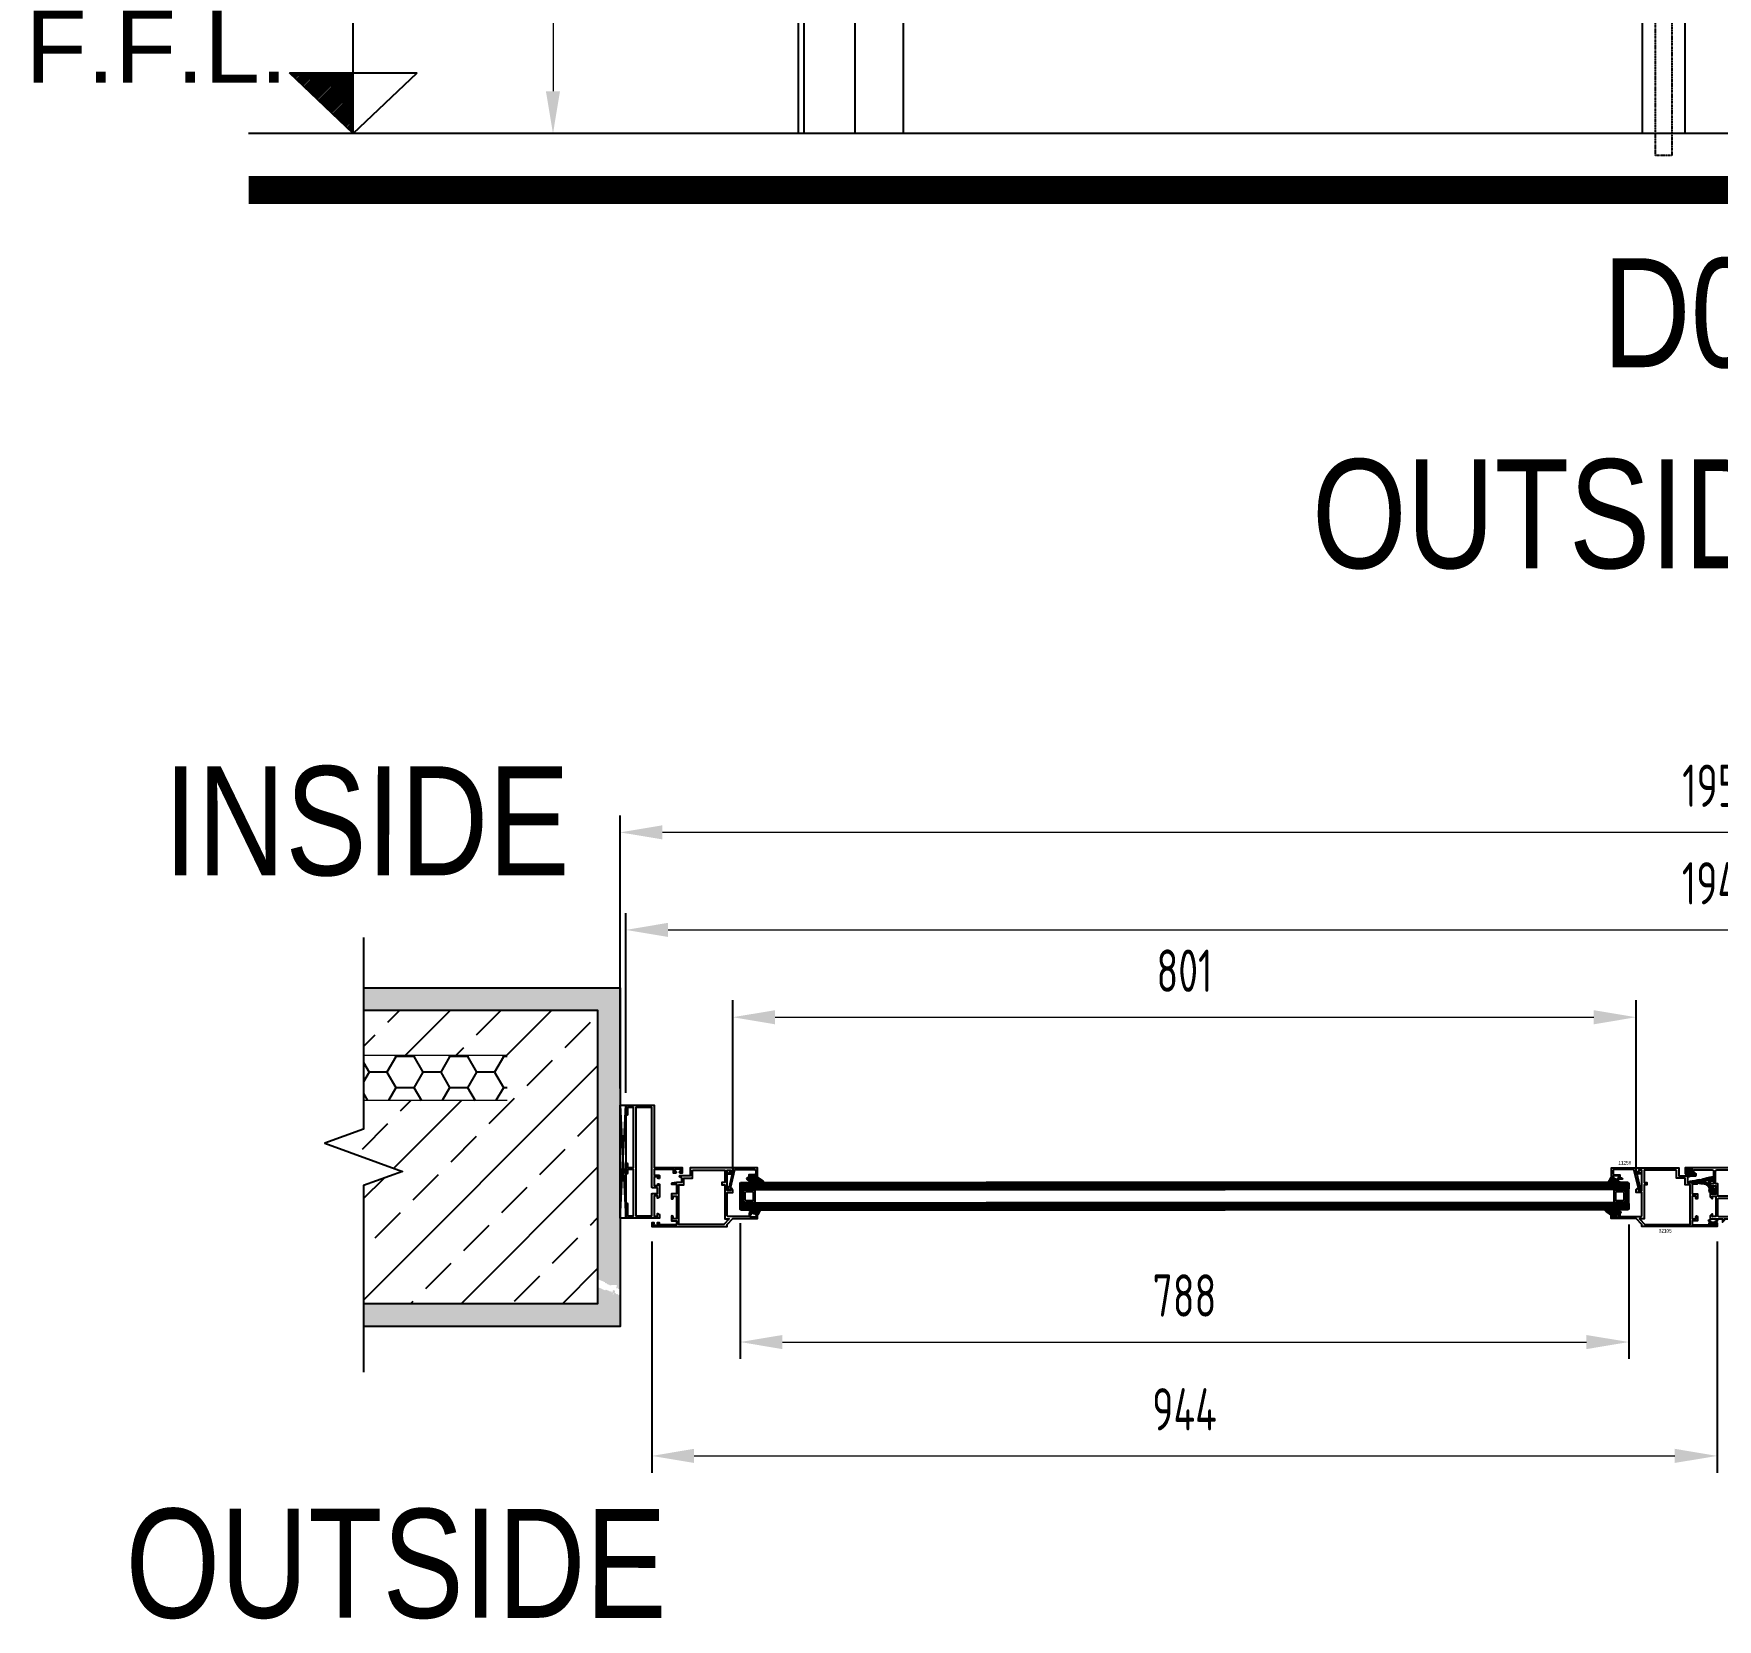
# Model space of a CAD drawing. Header units: inches. Extents: x 73201 to 76807, y -104362 to -100177.
# Drawn here: x 73240 to 74732, y -104362 to -102958 of the extents above; entities that cross this region are included whole.
import ezdxf
from ezdxf.enums import TextEntityAlignment as Align

# ---------------------------------------------------------------- set-up
doc = ezdxf.new("R2010")
doc.units = ezdxf.units.IN
doc.header["$MEASUREMENT"] = 0
doc.header["$PDMODE"] = 2
doc.linetypes.add('CONTINUA', pattern=[0])
doc.linetypes.add('HIDDEN', pattern=[0.375, 0.25, -0.125])
for name, color, linetype in [('A-LEV', 1, 'Continuous'), ('ALF - Aluminum Section', 3, 'Continuous'), ('HAT-WIN', 8, 'Continuous'), ('INSULATION', 27, 'Continuous'), ('LEVEL-TXT', 4, 'Continuous'), ('PC HATCH', 44, 'Continuous'), ('screen', 7, 'Continuous'), ('STAIR', 9, 'Continuous'), ('TITLE', 1, 'Continuous'), ('WALL', 232, 'Continuous')]:
    doc.layers.add(name, color=color, linetype=linetype)
doc.styles.add('DIM TEXT', font='dim.shx', dxfattribs={"width": 0.8})
doc.styles.add('ORGADATA', font='txt', dxfattribs={"oblique": 1})
doc.styles.add('style1', font='sanss___.ttf', dxfattribs={"width": 0.8})
doc.styles.add('STYLETITLE', font='arial.ttf', dxfattribs={"height": 5})
doc.dimstyles.new('PMI-15', dxfattribs={"dimscale": 15, "dimtxt": 2.5, "dimasz": 2.5, "dimexe": 1, "dimexo": 1, "dimgap": 1.5, "dimtad": 1, "dimdec": 0, "dimzin": 0, "dimdsep": 46, "dimtxsty": 'DIM TEXT', "dimcen": 0, "dimclrd": 252, "dimclre": 252, "dimclrt": 1, "dimadec": 1, "dimazin": 0, "dimtfac": 1, "dimtdec": 0, "dimtofl": 0, "dimtmove": 0, "dimatfit": 3, "dimfxl": 0, "dimtolj": 1, "dimtzin": 0, "dimlwd": 9, "dimlwe": -1, "dimarcsym": 0})

# ---------------------------------------------------------------- blocks, each defined once
blk = doc.blocks.new('APC-11600', base_point=(-100, 0))
at = {"color": 40, "linetype": 'Continuous'}
for points in [[(0, 30), (-12.75, 30, -1), (-12.75, 31.5), (-2, 31.5), (-2, 36.9), (-43, 36.9), (-43, 31.5), (-39.75, 31.5, -1), (-39.75, 30), (-48.25, 30, -1), (-48.25, 31.5), (-45, 31.5), (-45, 36.9), (-98, 36.9), (-98, 31.5), (-91.75, 31.5, -1), (-91.75, 30), (-100, 30), (-100, 55), (-45, 55), (-45, 80), (-39.8, 80), (-39.8, 78.45, -0.414214), (-40.55, 77.7), (-41.1, 77.7), (-41.1, 78.6), (-43.5, 78.6), (-43.5, 73.8), (-41.1, 73.8), (-41.1, 74.7), (-40.55, 74.7, -0.414214), (-39.8, 73.95), (-39.8, 72.4), (-43, 72.4), (-43, 55), (-38, 55), (-38, 59.5, -0.414214), (-37.5, 60), (-35.541204, 60, -0.339454), (-35.251427, 59.777646), (-35.010272, 58.877646, -0.493145), (-35.30005, 58.5), (-36.5, 58.5), (-36.5, 55), (-29, 55), (-29, 58.5), (-30.2, 58.5, -0.493145), (-30.489778, 58.877646), (-30.248623, 59.777646, -0.339454), (-29.958846, 60), (-19.3, 60, -0.414214), (-17.8, 58.5), (-17.8, 58), (-19.9, 58), (-19.9, 55), (-1.8, 55), (-1.8, 58), (-4, 58), (-4, 58.4, -0.414214), (-2.4, 60), (0, 60)], [(-27.5, 53), (-98, 53), (-98, 38.9), (-2, 38.9), (-2, 53), (-21.3999, 53, -0.414214), (-21.8999, 53.5), (-21.8999, 58), (-26.4, 58, 0.414214), (-27, 57.4), (-27, 53.5, -0.414214), (-27.5, 53)]]:
    blk.add_lwpolyline(points, format="xyb", close=True, dxfattribs=at)
blk = doc.blocks.new('APC-32105', base_point=(-48.2, -23.67))
at = {"color": 40, "linetype": 'Continuous'}
blk.add_lwpolyline([(3.8, 48.08), (3.8, 10.33), (-3.2, 10.33), (-3.2, 1.23, -0.857195), (-4.176627, 1.078915), (-4.7, 2.73), (-9.2, 2.73), (-9.2, -1.67), (-9.703995, -5.833078, -0.938672), (-10.7, -5.77), (-10.7, -1.67), (-14.7, -1.67), (-14.95, -1.42), (-15.2, -1.67), (-19.2, -1.67), (-19.2, -6.27), (-22.95, -6.27, -1), (-22.95, -4.77), (-21.2, -4.77), (-21.2, -1.67), (-41.2, -1.67), (-41.2, -4.77), (-39.45, -4.77, -1), (-39.45, -6.27), (-43.2, -6.27), (-43.2, -1.67), (-46.6, -1.67), (-46.6, -16.67), (-44.7, -16.67), (-44.7, -18.37, -1), (-45.7, -18.37), (-45.7, -17.92), (-47.2, -17.92), (-47.2, -22.42), (-45.7, -22.42), (-45.7, -21.97, -1), (-44.7, -21.97), (-44.7, -23.67), (-48.2, -23.67), (-48.2, 43.08), (-46.2, 43.08), (-41, 48.08), (-41, 70.08), (-36.3, 70.08), (-36.3, 68.33, -1), (-37.3, 68.33), (-37.3, 68.83), (-39.8, 68.83), (-39.8, 63.83), (-37.3, 63.83), (-37.3, 64.33, -1), (-36.3, 64.33), (-36.3, 62.58), (-39.3, 62.58), (-39.3, 44.33, 0.414216), (-38.049989, 43.08), (-18, 43.08), (-18, 48.08), (-15.8, 48.08, -0.414214), (-14.2, 46.48), (-14.2, 46.08), (-16.2, 46.08), (-16.2, 43.08), (1.8, 43.08), (1.8, 46.08), (-0.2, 46.08), (-0.2, 46.48, -0.414214), (1.4, 48.08), (3.8, 48.08)], format="xyb", close=True, dxfattribs=at)
blk.add_lwpolyline([(1.8, 12.33), (1.8, 41.08), (-9.2, 41.08), (-9.2, 38.58), (-11.2, 38.58), (-11.2, 41.08), (-41.3, 41.08), (-41.3, 45.016971), (-46.2, 40.305432), (-46.2, 0.33), (-11.2, 0.33), (-11.2, 4.73), (-5.2, 4.73), (-5.2, 12.33), (1.8, 12.33)], close=True, dxfattribs=at)
blk = doc.blocks.new('APC-11256', base_point=(6.8, -49.1))
at = {"color": 40, "linetype": 'Continuous'}
blk.add_lwpolyline([(17.4, -31.95, -1), (16.3, -31.95), (16.3, -28.85, -1), (17.4, -28.85), (17.4, -29.3), (19.2, -29.3), (19.2, -24.3), (17.4, -24.3), (17.4, -24.75, -1), (16.3, -24.75), (16.3, -22.8), (26.3, -22.8), (26.3, -44.05, -0.830877), (24.850333, -44.320123), (22.4, -44.900701), (22.4, -46.9), (22.8, -47.13094), (22.8, -47.3), (21.1, -49), (21.1, -45.208721), (9.4, -47.980898), (9.4, -48.1, -0.833502), (7.464895, -48.454372), (6.8, -46.7), (8.3, -46.7), (24.8, -42.790519), (24.8, -25.3, 0.414225), (23.799961, -24.3), (21.3, -24.3, 0.414223), (20.3, -25.300034), (20.3, -30.4), (17.4, -30.4), (17.4, -31.95)], format="xyb", close=True, dxfattribs=at)
blk = doc.blocks.new('APC-R005006E', base_point=(56.882605, -4.18531))
at = {"color": 1, "linetype": 'Continuous'}
for p, q in [((54.447421, -1.630742), (54.14923, -1.928934)), ((56.882626, -5.251091), (54.169266, -2.537731)), ((54.176237, -1.455673), (58.145523, -4.018134)), ((55.321092, -10.424749), (54.185808, -9.289465)), ((55.266005, -2.159197), (54.188485, -3.236716)), ((56.882618, -5.930737), (54.20117, -8.612185)), ((56.88261, -6.598113), (54.20334, -3.918844)), ((55.836286, -9.592904), (54.212246, -7.968865)), ((56.084589, -2.687652), (54.213771, -4.558469)), ((56.882634, -4.583683), (54.220608, -7.245709)), ((56.866673, -7.929214), (54.221505, -5.284046)), ((56.351479, -8.761059), (54.224304, -6.633884)), ((56.903172, -3.216106), (54.224638, -5.894641)), ((57.18189, -6.978504), (54.31394, -9.846454)), ((54.314396, -11.7), (54.43258, -10.080754)), ((55.708985, -9.798447), (54.354311, -11.153122)), ((54.805899, -11.256594), (54.37799, -10.828686)), ((57.348864, -7.150655), (54.504775, -11.742796)), ((57.166599, -4.188025), (54.904197, -1.925624)), ((56.882636, -4.346484), (56.882608, -6.823128)), ((56.982608, -6.92313), (57.262171, -7.000812)), ((58.1, -4.207171), (57.051075, -4.185656)), ((57.721756, -3.744561), (57.276047, -4.19027)), ((57.358515, -7.074018), (57.288965, -7.004469))]:
    blk.add_line(p, q, dxfattribs=at)
for centre, radius, start, end in [((54.16258, -1.482384), 0.03, 62.920284, 180), ((-66.656758, -6.209639), 120.881807, 358.368866, 2.241204), ((54.505588, -9.673056), 0.330292, 176.086981, 191.06523), ((53.898073, -10.212565), 0.55406, 16.875586, 59.240777), ((54.414396, -11.7), 0.1, 180, 334.6618), ((54.33258, -10.080754), 0.1, 0, 16.875586), ((57.040631, -4.343336), 0.158026, 86.210245, 181.141449), ((56.982608, -6.82313), 0.1, 179.999171, 270), ((57.262171, -7.100812), 0.1, 330.103655, 90), ((58.1, -4.107171), 0.1, 270, 62.920284)]:
    blk.add_arc(centre, radius, start, end, dxfattribs=at)
blk = doc.blocks.new('*U152')
at = {"color": 7, "linetype": 'Continuous'}
for p, q in [((-143.005684, 3238.6), (-131.005684, 3238.6)), ((-143.005684, 3238.2), (-131.005684, 3238.2)), ((-143.005684, 3237.8), (-131.005684, 3237.8)), ((-143.005684, 3237.4), (-131.005684, 3237.4)), ((-143.005684, 3237), (-131.005684, 3237)), ((-143.005684, 3236.6), (-131.005684, 3236.6)), ((-143.005684, 3236.2), (-141.805684, 3236.2)), ((-143.005684, 3235.8), (-142.205684, 3235.8)), ((-143.005684, 3235.4), (-142.605684, 3235.4)), ((-143.005684, 3235), (-142.995684, 3235)), ((-132.205684, 3236.2), (-131.005684, 3236.2)), ((-131.805684, 3235.8), (-131.005684, 3235.8)), ((-131.405684, 3235.4), (-131.005684, 3235.4)), ((-131.015684, 3235), (-131.005684, 3235))]:
    blk.add_line(p, q, dxfattribs=at)
blk = doc.blocks.new('APC-S032004E', base_point=(91.251609, -5.836221))
at = {"color": 1, "linetype": 'Continuous'}
for p, q in [((88.304506, -1.34813), (88.914441, -0.738195)), ((88.378472, -10.638825), (89.721774, -12.481602)), ((88.385173, -5.810393), (91.436409, -8.861629)), ((88.405711, -10.676193), (88.84281, -10.239095)), ((88.598218, -1.982322), (92.509035, -5.89314)), ((88.614549, -6.42624), (89.041749, -5.999041)), ((88.642414, -10.108749), (89.166207, -10.632542)), ((89.457827, -6.237801), (88.67278, -5.787314)), ((88.73599, -0.773056), (90.976745, -3.013811)), ((89.435534, -10.960207), (88.751294, -10.127756)), ((88.758831, -2.240843), (89.740428, -1.259246)), ((88.973644, -11.455299), (89.455143, -10.9738)), ((89.17056, -7.217268), (91.967686, -4.420142)), ((89.246127, -3.100586), (90.297242, -2.04947)), ((89.535158, -11.001493), (91.242531, -12.708866)), ((89.541577, -12.234404), (91.35133, -10.424651)), ((92.781706, -5.575387), (89.552996, -0.993245)), ((89.632379, -8.102487), (91.251609, -6.483257)), ((89.666991, -4.02676), (90.854057, -2.839694)), ((89.739534, -8.511792), (91.173323, -9.945582)), ((89.744961, -4.476104), (91.160691, -5.891834)), ((89.750025, -4.613286), (89.757367, -6.06332)), ((89.753438, -5.287351), (91.410871, -3.629918)), ((89.756208, -5.834389), (91.251609, -7.329791)), ((89.75821, -12.571584), (91.242531, -14.055905)), ((89.75908, -9.322824), (91.251609, -7.830295)), ((89.75908, -8.782954), (89.75908, -10.802929)), ((89.75908, -10.669863), (91.173323, -9.25562)), ((89.75908, -9.878377), (91.242531, -11.361828)), ((89.760156, -12.599414), (89.760156, -13.32027)), ((89.763955, -13.359065), (91.242531, -11.880489)), ((89.802676, -13.44356), (90.647985, -14.523289)), ((90.340072, -14.129986), (91.242531, -13.227527)), ((91.173323, -10.424651), (91.173323, -8.861629)), ((91.173323, -8.861629), (92.570868, -8.861629)), ((92.570868, -10.424651), (91.173323, -10.424651)), ((91.242531, -14.087122), (91.242531, -11.081977)), ((91.242531, -11.081977), (92.441386, -11.081977)), ((91.251609, -8.204303), (91.251609, -6.101772)), ((92.441386, -8.204303), (91.251609, -8.204303)), ((91.281373, -5.836221), (91.922908, -5.89314)), ((91.567314, -8.861629), (92.22464, -8.204303)), ((91.652393, -10.424651), (92.309719, -11.081977)), ((91.848342, -5.886524), (92.524501, -5.210365)), ((91.922908, -5.89314), (92.320107, -5.89314)), ((92.041043, -11.081977), (93.228537, -9.894483)), ((92.126122, -8.204303), (93.228537, -9.306718)), ((92.320107, -5.89314), (92.598981, -5.89314)), ((92.47276, -11.245019), (92.623469, -11.395727)), ((92.512153, -7.91679), (92.581446, -7.847497)), ((93.228537, -8.510477), (92.553493, -7.818858)), ((92.553493, -11.467422), (93.228537, -10.775803)), ((92.570868, -9.205114), (93.228537, -8.547444)), ((92.570868, -8.861629), (92.570868, -10.424651)), ((92.570868, -9.996087), (93.228537, -10.653757)), ((93.228537, -10.775803), (93.228537, -8.510477))]:
    blk.add_line(p, q, dxfattribs=at)
for centre, radius, start, end in [((88.510815, -5.979677), 0.210815, 99.895238, 225.918561), ((88.620938, -10.429855), 0.320092, 101.360732, 220.756604), ((88.906408, -1.352107), 0.601915, 116.623646, 213.658301), ((82.810673, -11.096689), 7.449703, 25.498485, 41.801068), ((75.047549, -10.580251), 16.048209, 25.470036, 33.658301), ((88.543245, -6.16558), 0.399525, 80.104762, 99.895238), ((88.632452, -10.487163), 0.378545, 71.702989, 101.360732), ((88.538706, -6.191597), 0.425936, 71.652752, 80.104762), ((88.964305, -1.467605), 0.731113, 63.376354, 116.623646), ((88.772335, -1.850567), 1.159496, 47.679597, 63.376354), ((89.55908, -10.802929), 0.2, 231.849244, 0), ((89.557369, -6.064332), 0.2, 240.151286, 0.29008), ((87.868452, -8.782954), 1.890628, 0, 28.194813), ((87.547933, -4.625897), 2.202128, 0.32811, 25.470036), ((89.560156, -12.599414), 0.2, 0, 36.090389), ((89.960156, -13.32027), 0.2, 180, 218.057005), ((90.805464, -14.4), 0.2, 218.057005, 285.697834), ((90.717531, -14.087122), 0.525, 285.697834, 0), ((91.269562, -5.969341), 0.133643, 84.929831, 262.279893), ((93.706265, -8.363167), 1.274816, 154.724545, 172.841369), ((93.706265, -10.923113), 1.274816, 187.158631, 205.275455), ((92.616497, -5.691798), 0.202102, 265.027939, 35.169634)]:
    blk.add_arc(centre, radius, start, end, dxfattribs=at)
blk = doc.blocks.new('APC-11253', base_point=(29.8, -35.2))
at = {"color": 40, "linetype": 'Continuous'}
blk.add_lwpolyline([(31.6, -27.7), (31.6, -11.2, -0.414214), (32.6, -10.2), (40.2, -10.2), (40.2, -12.65, 1), (41.3, -12.65), (41.3, -10.2), (43.8, -10.2), (43.8, -13.2), (46.3, -13.2), (47.3, -12.2), (47.3, -11.7), (45.6, -11.7), (45.6, -8.2), (53, -8.2), (53, -11.7), (51.3, -11.7), (51.3, -12.2), (52.3, -13.2), (55.3, -13.2), (56.8, -11.7), (56.8, -11.2), (54.8, -11.2), (54.8, -8.2), (72.8, -8.2), (72.8, -11.2), (70.8, -11.2), (70.8, -11.7), (72.3, -13.2), (74.8, -13.2), (74.8, -2.2), (77.9, -2.2), (76.1, -0.4), (74.8, -0.4), (74.8, 15.3), (73, 15.3), (73, 15.1, -1), (72.4, 15.1), (72.4, 16.9), (73, 17.24641), (71.442173, 19.377065, 0.725394), (70.9, 19.2), (70.9, 13.8, 0.414214), (71.4, 13.3), (73, 13.3), (73, -5.4, -0.414214), (72, -6.4), (57.6, -6.4, -0.414214), (56.6, -5.4), (56.6, 13.3), (58.2, 13.3, 0.414214), (58.7, 13.8), (58.7, 19.2, 0.725394), (58.157827, 19.377065), (56.6, 17.24641), (57.2, 16.9), (57.2, 15.1, -1.000023), (56.6, 15.100014), (56.6, 15.3), (54.8, 15.3), (54.8, -6.4), (43.8, -6.4), (43.8, -8.4), (32.6, -8.4, -0.414214), (31.6, -7.4), (31.6, 24.3), (35.2, 24.3), (35.2, 20.5), (39.9, 20.5), (39.9, 23.25, 1), (38.4, 23.25), (38.4, 22), (36.7, 22), (36.7, 26.1), (29.8, 26.1), (29.8, -35.2), (34.8, -35.2), (34.8, -33.5, 1), (33.7, -33.5), (33.7, -33.95), (31.3, -33.95), (31.3, -28.95), (33.7, -28.95), (33.7, -29.4, 1), (34.8, -29.4), (34.8, -27.7), (31.6, -27.7)], format="xyb", close=True, dxfattribs=at)
blk = doc.blocks.new('APC-R014020E', base_point=(79.041972, 6.4))
at = {"color": 1, "linetype": 'Continuous'}
for p, q in [((84.302727, 29.429452), (83.488562, 30.243617)), ((82.255111, 15.545377), (79.780334, 13.0706)), ((82.951895, 17.589199), (80.171557, 14.808862)), ((81.924879, 14.2958), (80.419575, 15.801104)), ((84.867694, 20.852037), (80.638873, 16.623216)), ((82.203, 15.364718), (80.705106, 16.862612)), ((82.520306, 16.39445), (81.006947, 17.907809)), ((84.706086, 22.037467), (81.195569, 18.526951)), ((82.874159, 17.387636), (81.324615, 18.93718)), ((83.600107, 18.008726), (81.657659, 19.951174)), ((84.604802, 23.283222), (81.859709, 20.538129)), ((85.340976, 17.614895), (81.980363, 20.975509)), ((85.102933, 19.199977), (82.169342, 22.133568)), ((84.528518, 24.553976), (82.181164, 22.206623)), ((84.878925, 20.771024), (82.355765, 23.294183)), ((84.350655, 25.723151), (82.437693, 23.810189)), ((84.674953, 22.322034), (82.539617, 24.45737)), ((84.154203, 26.873738), (82.687509, 25.407044)), ((84.590014, 23.754011), (82.720884, 25.623142)), ((84.422389, 25.268675), (82.899551, 26.791512)), ((83.980555, 28.047128), (82.930706, 26.99728)), ((84.15197, 26.886132), (83.075605, 27.962497)), ((84.301878, 29.715489), (83.167377, 28.580989)), ((84.402587, 27.982554), (83.249031, 29.13611)), ((85.034422, 19.671727), (83.411965, 18.049269)), ((85.593488, 16.015345), (83.800015, 17.808819)), ((85.206974, 18.49724), (83.810611, 17.100877)), ((88.637858, 11.623937), (83.872256, 16.389539)), ((83.995069, 27.868596), (83.959778, 28.302697)), ((85.385278, 17.328506), (83.974491, 15.917719)), ((84.014675, 27.627426), (83.995069, 27.868596)), ((84.362519, 28.429093), (84.060844, 28.127417)), ((84.490769, 27.210304), (84.212373, 26.931908)), ((84.372648, 26.665454), (84.240691, 26.797412)), ((85.569265, 16.165454), (84.35488, 14.951069)), ((85.90274, 15.151891), (84.91157, 14.160721)), ((79.681325, 8.457124), (79.082263, 9.056186)), ((80.098854, 9.348005), (79.187198, 8.436349)), ((82.549382, 13.145571), (79.187893, 9.784082)), ((80.109545, 9.375942), (79.256921, 10.228567)), ((80.440505, 10.392021), (79.451909, 11.380617)), ((81.801654, 13.744882), (79.455086, 11.398313)), ((80.802972, 11.376592), (79.666393, 12.513172)), ((81.901456, 11.625146), (79.899615, 13.626988)), ((83.248495, 11.625146), (80.150886, 14.722755)), ((81.398514, 11.625146), (88.603106, 11.625146)), ((81.398514, 11.625146), (81.653995, 11.625146)), ((82.294107, 13.158336), (84.747852, 13.035633)), ((83.832267, 13.081418), (82.375995, 11.625146)), ((84.595533, 11.625146), (83.102782, 13.117897)), ((86.530793, 14.432905), (83.723034, 11.625146)), ((85.942572, 11.625146), (84.520727, 13.046991)), ((87.255437, 13.810511), (85.070072, 11.625146)), ((87.28961, 11.625146), (85.08533, 13.829427)), ((88.079951, 13.287986), (86.417111, 11.625146)), ((89.014948, 12.875945), (87.764149, 11.625146)), ((89.103106, 9.847368), (88.021773, 9.847368)), ((88.021773, 9.847368), (88.021773, 9.480439)), ((89.183719, 8.383999), (88.021773, 9.545945)), ((88.110567, 9.289356), (90.013378, 7.684063)), ((88.680448, 9.847368), (88.117005, 9.283925)), ((92.986733, 8.6221), (88.548885, 13.059948)), ((92.484112, 12.303994), (88.847644, 8.667526)), ((90.0828, 12.596759), (88.960677, 11.474636)), ((91.893896, 7.02086), (89.067388, 9.847368)), ((92.440314, 7.82148), (89.101897, 11.159898)), ((91.331614, 12.498534), (89.103106, 10.270026)), ((89.103106, 11.125146), (89.103106, 9.847368)), ((93.382861, 11.855705), (89.578284, 8.051127)), ((90.174583, 7.625146), (91.037626, 7.625146)), ((92.603106, 10.352766), (90.407667, 12.548205)), ((92.721563, 9.847368), (90.499341, 7.625146)), ((93.294977, 9.073744), (91.287626, 7.066393)), ((91.287626, 7.375146), (91.287626, 6.52)), ((91.513465, 6.463448), (93.562827, 9.466201)), ((93.122125, 11.180785), (91.86206, 12.44085)), ((92.603106, 9.847368), (92.603106, 10.538362)), ((93.35, 9.847368), (92.603106, 9.847368)), ((92.8006, 10.93647), (93.226144, 11.259824)), ((93.533151, 9.42272), (93.108504, 9.847368))]:
    blk.add_line(p, q, dxfattribs=at)
for centre, radius, start, end in [((-382.086582, 97.29949), 470.301477, 350.638249, 351.759983), ((83.833737, 29.917926), 0.474574, 357.32758, 182.67242), ((90.820137, 29.591826), 6.519432, 177.32758, 182.67242), ((138.033146, 0.87305), 59.516135, 160.441916, 172.362559), ((105.858146, 8.63927), 24.592633, 158.207519, 167.975865), ((83.419716, 17.628428), 0.420913, 343.903439, 160.463222), ((88.52779, 17.15133), 4.717449, 175.618538, 217.798), ((83.992684, 28.305372), 0.033014, 11.488339, 184.647755), ((84.971601, 27.705221), 0.960082, 184.647755, 196.508472), ((73.613156, 26.195833), 10.624744, 3.930899, 11.488339), ((20.408116, 15.39763), 64.770863, 7.749609, 10.708093), ((84.654518, 26.95454), 0.442654, 183.930899, 199.690993), ((84.654518, 26.95454), 0.442654, 199.690993, 209.093211), ((84.396675, 26.811067), 0.147582, 209.093211, 8.25755), ((109.596301, 30.468229), 25.316039, 182.67242, 188.25755), ((101.894659, 24.061947), 17.307385, 179.769405, 188.732914), ((297.413287, 50.273801), 214.572293, 187.724221, 189.337583), ((91.231741, 19.173108), 6.67596, 213.800946, 266.991618), ((79.422133, 8.735226), 0.380161, 172.782549, 334.519858), ((69.963926, 13.242536), 10.857446, 334.519858, 347.881933), ((81.398514, 10.787401), 0.837745, 90, 167.881933), ((82.294107, 13.658336), 0.5, 167.975865, 270), ((84.369423, 13.665156), 0.734512, 301.011608, 54.094909), ((88.271773, 9.480439), 0.25, 180, 229.847586), ((88.603106, 11.125146), 0.5, 0, 90), ((90.174583, 7.875146), 0.25, 229.847586, 270), ((91.012692, 7.098079), 5.409864, 65.248222, 91.390934), ((91.037626, 7.375146), 0.25, 0, 90), ((91.407626, 6.52), 0.12, 180, 331.883221), ((93.103106, 10.538362), 0.5, 127.229749, 180), ((92.923638, 11.657932), 0.5, 307.229749, 44.911544), ((93.35, 9.597368), 0.25, 328.354074, 90)]:
    blk.add_arc(centre, radius, start, end, dxfattribs=at)
blk = doc.blocks.new('*U115')
at = {"color": 1, "linetype": 'Continuous'}
for p, q in [((-0.442563, 0.94921), (-0.048963, 0.555609)), ((0.28725, 2.340717), (0.642129, 1.985837)), ((1.937283, 2.125719), (1.573925, 1.76236)), ((2.143618, 0.484349), (5.380426, -2.752459)), ((2.607982, 0.675097), (2.204161, 0.271276)), ((5.177504, 1.123299), (2.369568, -1.684638)), ((3.837698, 0.911589), (5.380426, -0.631139)), ((-0.808316, -0.806358), (-0.318384, -1.296289)), ((-0.198187, -0.009751), (-0.792811, -0.604376)), ((-0.233541, -2.166426), (-0.657083, -2.589967)), ((-0.451369, -3.284625), (1.036196, -4.77219)), ((0.296614, -3.757591), (-0.07378, -4.127986)), ((1.036196, -4.77219), (1.273244, -5.009238)), ((2.251669, -3.923856), (1.143566, -5.031959)), ((1.894353, -3.509026), (2.270564, -3.885237)), ((2.352876, -1.846229), (2.88327, -2.376624)), ((5.380426, -0.7951), (3.798902, -2.376624)), ((5.380426, -2.91642), (4.716066, -3.58078))]:
    blk.add_line(p, q, dxfattribs=at)
blk = doc.blocks.new('APC-A064095E', base_point=(-0.819574, -5.03774))
at = {"color": 1, "linetype": 'Continuous'}
for points in [[(0.200767, -4.587339, 0.252391), (1.036196, -5.03774, 0.252391), (1.871624, -4.587339, 0.097213), (2.775359, -2.376624), (3.8, -2.376624), (3.8, -3.08078, 0.414232), (4.300031, -3.58078), (4.880426, -3.58078, 0.414214), (5.380426, -3.08078), (5.380426, 0.721124, 0.414214), (4.880426, 1.221124), (4.3, 1.221124, 0.41422), (3.8, 0.721114), (3.8, 0), (2.778673, 0, 0.097916), (1.871624, 2.227683, 0.539126), (0.200767, 2.227683, 0.299439), (0.200767, -4.587339)], [(1.036196, -4.53774, -0.252391), (0.618481, -4.31254, -0.299439), (0.618481, 1.952884, -0.539126), (1.45391, 1.952884, -0.299439), (1.45391, -4.31254, -0.252391), (1.036196, -4.53774)]]:
    blk.add_lwpolyline(points, format="xyb", close=True, dxfattribs=at)
at = {"color": 1}
blk.add_blockref('*U115', (0, 0), dxfattribs=at)
blk = doc.blocks.new('*U116')
at = {"color": 1, "linetype": 'Continuous'}
for p, q in [((7.71, 4.021429), (8.842111, 5.15354)), ((7.71, 1.900109), (9.522594, 3.712703)), ((7.71, 3.353237), (9.522594, 1.540643)), ((7.71, -0.221212), (9.522594, 1.591382)), ((7.71, 1.231917), (9.522594, -0.580677)), ((8.104319, 5.080239), (9.522594, 3.661963)), ((10.129573, 3.054985), (10.797863, 2.386695)), ((10.159268, 0.90397), (11.156339, -0.093102)), ((10.238642, 0.18611), (10.956502, 0.90397)), ((10.317906, 2.386695), (11.253013, 3.321801)), ((11.560812, 1.50828), (11.693149, 1.640617)), ((11.560812, 1.623745), (12.256493, 0.928064)), ((11.693149, 1.640617), (12.256493, 2.203961)), ((7.71, -2.342532), (9.522594, -0.529938)), ((7.71, -0.889404), (9.971282, -3.150686)), ((7.71, -3.010724), (8.853511, -4.154235)), ((8.104526, -4.069327), (9.669642, -2.50421))]:
    blk.add_line(p, q, dxfattribs=at)
blk = doc.blocks.new('APC-D011001E', base_point=(7.71, -4.16))
at = {"color": 1, "linetype": 'Continuous'}
blk.add_lwpolyline([(12.256493, 0.505265), (12.256493, 2.735831), (11.059373, 3.434875, 0.671317), (10.804612, 3.33064), (10.804612, 3.054985), (9.522594, 3.054985), (9.522594, 4.864408, 0.337966), (7.71, 4.864408), (7.71, -3.898466, 0.218933), (9.383497, -4.040708), (10.010299, -3.091606, 0.377859), (9.963444, -2.756415), (9.522594, -2.377981), (9.522594, 0.18611), (10.804612, 0.18611), (10.804612, -0.039903, 0.658085), (11.055476, -0.14796), (12.256493, 0.505265)], format="xyb", close=True, dxfattribs=at)
blk.add_lwpolyline([(11.560812, 2.386695), (11.560812, 0.90397), (9.522594, 0.90397), (9.522594, 2.386695), (11.560812, 2.386695)], close=True, dxfattribs=at)
at = {"color": 7}
blk.add_blockref('*U116', (0, 0), dxfattribs=at)
blk = doc.blocks.new('*U144')
at = {"color": 7, "linetype": 'Continuous'}
for p, q in [((-1959.950043, 48.178404), (-1959.950043, 48.168404)), ((-1959.550043, 48.178404), (-1959.550043, 47.778404)), ((-1959.150043, 48.178404), (-1959.150043, 47.378404)), ((-1958.750043, 48.178404), (-1958.750043, 46.978404)), ((-1958.350043, 48.178404), (-1958.350043, 36.178404)), ((-1957.950043, 48.178404), (-1957.950043, 36.178404)), ((-1957.550043, 48.178404), (-1957.550043, 36.178404)), ((-1957.150043, 48.178404), (-1957.150043, 36.178404)), ((-1956.750043, 48.178404), (-1956.750043, 36.178404)), ((-1956.350043, 48.178404), (-1956.350043, 36.178404)), ((-1959.950043, 36.188404), (-1959.950043, 36.178404)), ((-1959.550043, 36.578404), (-1959.550043, 36.178404)), ((-1959.150043, 36.978404), (-1959.150043, 36.178404)), ((-1958.750043, 37.378404), (-1958.750043, 36.178404))]:
    blk.add_line(p, q, dxfattribs=at)
blk = doc.blocks.new('*D250')
at = {"layer": 'Defpoints', "color": 0}
for p in [(73760.1, -103665), (73760.1, -103906.7), (75710.1, -103906.7)]:
    blk.add_point(p, dxfattribs=at)
at = {"layer": 'screen', "color": 252}
for p, q in [((73760.1, -103891.7), (73760.1, -103650)), ((75710.1, -103891.7), (75710.1, -103650))]:
    blk.add_line(p, q, dxfattribs=at)
at = {"layer": 'screen', "color": 252, "lineweight": 9}
blk.add_line((75672.6, -103665), (73797.6, -103665), dxfattribs=at)
at = {"layer": 'screen', "color": 252}
for points in [[(73797.6, -103658.7), (73797.6, -103671.2), (73760.1, -103665)], [(75672.6, -103658.7), (75672.6, -103671.2), (75710.1, -103665)]]:
    blk.add_solid(points, dxfattribs=at)
at = {"layer": 'screen', "color": 1, "insert": (74735.1, -103623.7), "char_height": 37.5, "attachment_point": 5, "style": 'DIM TEXT'}
blk.add_mtext('\\A1;1950', dxfattribs=at)
blk = doc.blocks.new('*D251')
at = {"layer": 'Defpoints', "color": 0}
for p in [(75705.1, -103751.4), (73765.1, -103910.8), (75705.1, -103910.8)]:
    blk.add_point(p, dxfattribs=at)
at = {"layer": 'screen', "color": 252}
for p, q in [((73765.1, -103895.8), (73765.1, -103736.4)), ((75705.1, -103895.8), (75705.1, -103736.4))]:
    blk.add_line(p, q, dxfattribs=at)
at = {"layer": 'screen', "color": 252, "lineweight": 9}
blk.add_line((73802.6, -103751.4), (75667.6, -103751.4), dxfattribs=at)
at = {"layer": 'screen', "color": 252}
for points in [[(73802.6, -103745.1), (73802.6, -103757.6), (73765.1, -103751.4)], [(75667.6, -103745.1), (75667.6, -103757.6), (75705.1, -103751.4)]]:
    blk.add_solid(points, dxfattribs=at)
at = {"layer": 'screen', "color": 1, "insert": (74735.1, -103710.1), "char_height": 37.5, "attachment_point": 5, "style": 'DIM TEXT'}
blk.add_mtext('\\A1;1940', dxfattribs=at)
blk = doc.blocks.new('*D252')
at = {"layer": 'Defpoints', "color": 0}
for p in [(73788.1, -104012.4), (74732.2, -104012.4), (74732.2, -104217.3)]:
    blk.add_point(p, dxfattribs=at)
at = {"layer": 'screen', "color": 252}
for p, q in [((73788.1, -104027.4), (73788.1, -104232.3)), ((74732.2, -104027.4), (74732.2, -104232.3))]:
    blk.add_line(p, q, dxfattribs=at)
at = {"layer": 'screen', "color": 252, "lineweight": 9}
blk.add_line((73825.6, -104217.3), (74694.7, -104217.3), dxfattribs=at)
at = {"layer": 'screen', "color": 252}
for points in [[(73825.6, -104211), (73825.6, -104223.5), (73788.1, -104217.3)], [(74694.7, -104211), (74694.7, -104223.5), (74732.2, -104217.3)]]:
    blk.add_solid(points, dxfattribs=at)
at = {"layer": 'screen', "color": 1, "insert": (74260.2, -104176), "char_height": 37.5, "attachment_point": 5, "style": 'DIM TEXT'}
blk.add_mtext('\\A1;944', dxfattribs=at)
blk = doc.blocks.new('*D254')
at = {"layer": 'Defpoints', "color": 0}
for p in [(73866.4, -103996.2), (74653.9, -103997.2), (74653.9, -104116.4)]:
    blk.add_point(p, dxfattribs=at)
at = {"layer": 'screen', "color": 252}
for p, q in [((73866.4, -104011.2), (73866.4, -104131.4)), ((74653.9, -104012.2), (74653.9, -104131.4))]:
    blk.add_line(p, q, dxfattribs=at)
at = {"layer": 'screen', "color": 252, "lineweight": 9}
blk.add_line((73903.9, -104116.4), (74616.4, -104116.4), dxfattribs=at)
at = {"layer": 'screen', "color": 252}
for points in [[(73903.9, -104110.2), (73903.9, -104122.7), (73866.4, -104116.4)], [(74616.4, -104110.2), (74616.4, -104122.7), (74653.9, -104116.4)]]:
    blk.add_solid(points, dxfattribs=at)
at = {"layer": 'screen', "color": 1, "insert": (74260.2, -104075.2), "char_height": 37.5, "attachment_point": 5, "style": 'DIM TEXT'}
blk.add_mtext('\\A1;788', dxfattribs=at)
blk = doc.blocks.new('*D256')
at = {"layer": 'Defpoints', "color": 0}
for p in [(74660.4, -103828.7), (73859.9, -103982.9), (74660.4, -103982.9)]:
    blk.add_point(p, dxfattribs=at)
at = {"layer": 'screen', "color": 252}
for p, q in [((73859.9, -103967.9), (73859.9, -103813.7)), ((74660.4, -103967.9), (74660.4, -103813.7))]:
    blk.add_line(p, q, dxfattribs=at)
at = {"layer": 'screen', "color": 252, "lineweight": 9}
blk.add_line((73897.4, -103828.7), (74622.9, -103828.7), dxfattribs=at)
at = {"layer": 'screen', "color": 252}
for points in [[(73897.4, -103822.5), (73897.4, -103835), (73859.9, -103828.7)], [(74622.9, -103822.5), (74622.9, -103835), (74660.4, -103828.7)]]:
    blk.add_solid(points, dxfattribs=at)
at = {"layer": 'screen', "color": 1, "insert": (74260.2, -103787.5), "char_height": 37.5, "attachment_point": 5, "style": 'DIM TEXT'}
blk.add_mtext('\\A1;801', dxfattribs=at)
blk = doc.blocks.new('*D267')
at = {"layer": 'Defpoints', "color": 0}
for p in [(73968, -102746, 0), (73700.6, -103046), (73968, -103046, 0)]:
    blk.add_point(p, dxfattribs=at)
at = {"layer": 'screen', "color": 252}
for p, q in [((73953, -102746), (73685.6, -102746)), ((73953, -103046), (73685.6, -103046))]:
    blk.add_line(p, q, dxfattribs=at)
at = {"layer": 'screen', "color": 252, "lineweight": 9}
blk.add_line((73700.6, -102783.5), (73700.6, -103008.5), dxfattribs=at)
at = {"layer": 'screen', "color": 252}
for points in [[(73694.3, -102783.5), (73706.8, -102783.5), (73700.6, -102746)], [(73694.3, -103008.5), (73706.8, -103008.5), (73700.6, -103046)]]:
    blk.add_solid(points, dxfattribs=at)
at = {"layer": 'screen', "color": 1, "insert": (73659.3, -102896), "char_height": 37.5, "attachment_point": 5, "rotation": 90, "style": 'DIM TEXT'}
blk.add_mtext('\\A1;300', dxfattribs=at)

msp = doc.modelspace()

# ---------------------------------------------------------------- hatches: boundary and pattern name
at = {"layer": 'A-LEV', "linetype": 'Continuous', "lineweight": -2}
h = msp.add_hatch(dxfattribs=at)
h.set_pattern_fill('ANSI31', color=9, scale=0.425, style=0)
h.set_pattern_definition([(45, (-54956.7712, -103880.6683), (-0.954152213, 0.954152213), [])])
h.paths.add_polyline_path([(73467, -102992.1), (73523.6, -102992.1), (73523.6, -103046)])
at = {"layer": 'ALF - Aluminum Section'}
h = msp.add_hatch(dxfattribs=at)
h.set_pattern_fill('HONEY', color=146, scale=5, style=0)
h.set_pattern_definition([(180, (1121231.814, -121598.756), (-23.8125, -13.74815), [15.875, -31.75]), (300, (1121231.814, -121598.756), (23.81249716, -13.74815493), [15.875, -31.75]), (240, (1121231.814, -121598.756), (-2.84e-06, -27.49630493), [-31.75, 15.875])])
h.paths.add_polyline_path([(73660.1, -103862.6), (73660.1, -103902.6), (73532.7, -103902.6), (73532.7, -103862.6)])
at = {"layer": 'HAT-WIN'}
h = msp.add_hatch(dxfattribs=at)
h.set_pattern_fill('AR-SAND', color=256, scale=0.1)
h.set_pattern_definition([(37.5, (-970344.6603, -94291.5055), (-0.16000313, 4.894132373), [0, -3.8608, 0, -4.318, 0, -4.1275]), (7.5, (-970344.66, -94291.5055), (4.49523283, 7.168251006), [0, -2.0828, 0, -3.4798, 0, -1.3335]), (327.5, (-970347.7845, -94291.5055), (7.909923702, 0.014371847), [0, -1.27, 0, -4.572, 0, -5.969]), (317.5, (-970347.7845, -94291.5055), (7.635564525, 2.229293233), [0, -0.635, 0, -2.9972, 0, -3.429])])
h.paths.add_polyline_path([(73532.7, -103802.6), (73760.1, -103802.6), (73760.1, -104070.1), (73759.8, -104070), (73759.7, -104069.1), (73759, -104069.6), (73757.9, -104069.2), (73757.8, -104068.3), (73757.1, -104068.8), (73756.5, -104068.6), (73756.9, -104067.6), (73757.2, -104065.9), (73752.2, -104065.8), (73752.2, -104066), (73751.7, -104066.4), (73750.4, -104065.8), (73750.3, -104065.2), (73749.8, -104065.6), (73748.5, -104065.1), (73748.4, -104064.4), (73748.2, -104064.6), (73746.6, -104064), (73746.5, -104063), (73746.3, -104063.3), (73744, -104062.3), (73741.7, -104061.4), (73741.8, -104061.4), (73740.1, -104060.7), (73740.1, -103822.6), (73532.7, -103822.6)])
h.paths.add_polyline_path([(73532.7, -104082.6), (73740.1, -104082.6), (73740.1, -104067.9), (73741.5, -104068.4), (73743.9, -104069.1), (73743.8, -104069.4), (73746.8, -104070.6), (73747.6, -104070), (73748.9, -104070.6), (73748.9, -104071.2), (73749.5, -104070.8), (73751, -104071.4), (73750.8, -104072), (73751.6, -104071.4), (73752.6, -104071.8), (73752.7, -104072.7), (73753.4, -104072.2), (73753.7, -104070.3), (73755.6, -104071.1), (73755.3, -104072.9), (73756.3, -104073.4), (73756.5, -104074.3), (73757.2, -104073.7), (73758.2, -104074.1), (73758.3, -104075), (73759.1, -104074.5), (73760.1, -104074.9), (73760.1, -104075.1), (73760.1, -104102.6), (73532.7, -104102.6)])
h.paths.add_polyline_path([(73753.4, -104075.1), (73754.4, -104072.8), (73754.5, -104072.9), (73754.6, -104073.4), (73754.4, -104073.7)], flags=16)
at = {"layer": 'PC HATCH'}
h = msp.add_hatch(dxfattribs=at)
h.set_pattern_fill('ANSI33', color=256, scale=10, style=0)
h.set_pattern_definition([(45, (75395.13, -104102.636), (-44.9013, 44.9013), []), (45, (75440.03, -104102.636), (-44.9013, 44.9013), [31.75, -15.875])])
h.paths.add_polyline_path([(73532.7, -104082.6), (73740.1, -104082.6), (73740.1, -103822.6), (73532.7, -103822.6), (73532.7, -103862.6), (73660.1, -103862.6), (73660.1, -103902.6), (73532.7, -103902.6), (73532.7, -103927.8), (73498.4, -103940.3), (73567.1, -103965.3), (73532.7, -103977.8)])

# ---------------------------------------------------------------- linework, layer by layer
at = {"color": 4, "linetype": 'Continuous'}
for p, q in [((73866.4, -103975.7), (73866.9, -103975.2)), ((73866.4, -103980.7), (73866.4, -103975.7)), ((73866.4, -103976.2), (74296.3, -103976.2)), ((73866.9, -103975.2), (74296.3, -103975.2)), ((74623.3, -103975.2), (74084.4, -103975.2)), ((74623.3, -103976.2), (74084.4, -103976.2)), ((74653.4, -103975.2), (74623.4, -103975.2)), ((74653.9, -103976.2), (74623.4, -103976.2)), ((74653.4, -103975.2), (74653.9, -103975.7)), ((74653.9, -103975.7), (74653.9, -103980.7)), ((73866.4, -103977.2), (74296.3, -103977.2)), ((73866.4, -103978.2), (74296.3, -103978.2)), ((73866.4, -103979.2), (74296.3, -103979.2)), ((73866.4, -103980.2), (74296.3, -103980.2)), ((73866.9, -103981.2), (73866.4, -103980.7)), ((73866.9, -103981.2), (74296.3, -103981.2)), ((74623.3, -103977.2), (74084.4, -103977.2)), ((74623.3, -103978.2), (74084.4, -103978.2)), ((74623.3, -103979.2), (74084.4, -103979.2)), ((74623.3, -103980.2), (74084.4, -103980.2)), ((74623.3, -103981.2), (74084.4, -103981.2)), ((74653.9, -103977.2), (74623.4, -103977.2)), ((74653.9, -103978.2), (74623.4, -103978.2)), ((74653.9, -103979.2), (74623.4, -103979.2)), ((74653.9, -103980.2), (74623.4, -103980.2)), ((74653.4, -103981.2), (74623.4, -103981.2)), ((74653.9, -103980.7), (74653.4, -103981.2)), ((73866.4, -103993.7), (73866.9, -103993.2)), ((73866.4, -103998.7), (73866.4, -103993.7)), ((73866.4, -103994.2), (74296.3, -103994.2)), ((73866.4, -103995.2), (74296.3, -103995.2)), ((73866.4, -103996.2), (74296.3, -103996.2)), ((73866.4, -103997.2), (74296.3, -103997.2)), ((73866.4, -103998.2), (74296.3, -103998.2)), ((73866.9, -103999.2), (73866.4, -103998.7)), ((73866.9, -103993.2), (74296.3, -103993.2)), ((73866.9, -103999.2), (74296.3, -103999.2)), ((74623.3, -103993.2), (74084.4, -103993.2)), ((74623.3, -103994.2), (74084.4, -103994.2)), ((74623.3, -103995.2), (74084.4, -103995.2)), ((74623.3, -103996.2), (74084.4, -103996.2)), ((74623.3, -103997.2), (74084.4, -103997.2)), ((74623.3, -103998.2), (74084.4, -103998.2)), ((74623.3, -103999.2), (74084.4, -103999.2)), ((74653.4, -103993.2), (74623.4, -103993.2)), ((74653.9, -103994.2), (74623.4, -103994.2)), ((74653.9, -103995.2), (74623.4, -103995.2)), ((74653.9, -103996.2), (74623.4, -103996.2)), ((74653.9, -103997.2), (74623.4, -103997.2)), ((74653.9, -103998.2), (74623.4, -103998.2)), ((74653.4, -103999.2), (74623.4, -103999.2)), ((74653.4, -103993.2), (74653.9, -103993.7)), ((74653.9, -103998.7), (74653.4, -103999.2)), ((74653.9, -103993.7), (74653.9, -103998.7))]:
    msp.add_line(p, q, dxfattribs=at)
at = {"color": 7, "linetype": 'Continuous'}
for p, q in [((73869.4, -103983), (73870.9, -103981.5)), ((73869.4, -103991.4), (73869.4, -103983)), ((73870.9, -103992.9), (73869.4, -103991.4)), ((73870.9, -103981.5), (73879.4, -103981.5)), ((73870.9, -103984), (73871.9, -103983)), ((73870.9, -103990.4), (73870.9, -103984)), ((73871.9, -103991.4), (73870.9, -103990.4)), ((73871.9, -103983), (73877.9, -103983)), ((73877.9, -103991.4), (73871.9, -103991.4)), ((73877.9, -103983), (73877.9, -103991.4)), ((73879.4, -103981.5), (73879.4, -103992.9)), ((74640.9, -103992.9), (74640.9, -103981.5)), ((74640.9, -103981.5), (74649.4, -103981.5)), ((74642.4, -103991.4), (74642.4, -103983)), ((74642.4, -103983), (74648.4, -103983)), ((74648.4, -103991.4), (74642.4, -103991.4)), ((74648.4, -103983), (74649.4, -103984)), ((74649.4, -103990.4), (74648.4, -103991.4)), ((74649.4, -103981.5), (74650.9, -103983)), ((74649.4, -103984), (74649.4, -103990.4)), ((74650.9, -103991.4), (74649.4, -103992.9)), ((74650.9, -103983), (74650.9, -103991.4)), ((73879.4, -103992.9), (73870.9, -103992.9)), ((74649.4, -103992.9), (74640.9, -103992.9))]:
    msp.add_line(p, q, dxfattribs=at)
for points in [[(73866.4, -103993.2), (73870.1, -103993.2), (73868.6, -103991.7), (73868.6, -103982.7), (73870.1, -103981.2), (73866.4, -103981.2), (73866.4, -103993.2)], [(74653.9, -103981.2), (74650.2, -103981.2), (74651.7, -103982.7), (74651.7, -103991.7), (74650.2, -103993.2), (74653.9, -103993.2), (74653.9, -103981.2)]]:
    msp.add_lwpolyline(points, close=True, dxfattribs=at)
at = {"layer": 'A-LEV', "linetype": 'Continuous', "lineweight": -2}
for p, q in [((73523.6, -103046, 0), (73523.6, -102875.2, 0)), ((73523.6, -103046, 0), (73467, -102992.1, 0)), ((73467, -102992.1, 0), (73580.2, -102992.1, 0)), ((73523.6, -103046, 0), (73580.2, -102992.1, 0))]:
    msp.add_line(p, q, dxfattribs=at)
at = {"layer": 'ALF - Aluminum Section', "color": 3}
for p, q in [((73917.8, -100688, 0), (73917.8, -103046, 0)), ((73922.9, -100693.1, 0), (73922.9, -103046, 0)), ((73968, -100738.1, 0), (73968, -103046, 0)), ((74703.7, -100738.1), (74703.7, -103046)), ((74010.8, -100780.9, 0), (74010.8, -103046, 0)), ((74665.9, -100780.9), (74665.9, -103046))]:
    msp.add_line(p, q, dxfattribs=at)
at = {"layer": 'ALF - Aluminum Section', "color": 8, "linetype": 'HIDDEN'}
msp.add_lwpolyline([(74692.2, -103065.5), (74677.5, -103065.5), (74677.5, -102886.2), (74692.2, -102886.2)], close=True, dxfattribs=at)
at = {"layer": 'INSULATION', "color": 27, "linetype": 'CONTINUA', "lineweight": 0}
for p, q in [((73660.1, -103862.6), (73532.7, -103862.6)), ((73660.1, -103902.6), (73532.7, -103902.6))]:
    msp.add_line(p, q, dxfattribs=at)
at = {"layer": 'screen', "color": 1}
for p, q in [((73760.1, -104006.7), (73765.1, -103906.7)), ((73760.1, -103906.7), (73765.1, -104006.7))]:
    msp.add_line(p, q, dxfattribs=at)
msp.add_lwpolyline([(73760.1, -104006.7), (73760.1, -103906.7), (73765.1, -103906.7), (73765.1, -104006.7)], close=True, dxfattribs=at)
at = {"layer": 'STAIR', "color": 3, "elevation": 0}
msp.add_lwpolyline([(75937.7, -103046), (73430.8, -103046)], dxfattribs=at)
at = {"layer": 'STAIR', "color": 251, "const_width": 25, "elevation": 0}
msp.add_lwpolyline([(73430.8, -103096), (75941.3, -103096)], dxfattribs=at)
at = {"layer": 'WALL', "color": 8}
msp.add_lwpolyline([(73532.7, -103758.1), (73532.7, -103927.8), (73498.4, -103940.3), (73567.1, -103965.3), (73532.7, -103977.8), (73532.7, -104143)], dxfattribs=at)
at = {"layer": 'WALL', "color": 3}
for points in [[(73532.7, -103802.6), (73760.1, -103802.6), (73760.1, -104102.6), (73532.7, -104102.6)], [(73532.7, -103822.6), (73740.1, -103822.6), (73740.1, -104082.6), (73532.7, -104082.6)]]:
    msp.add_lwpolyline(points, dxfattribs=at)

# ---------------------------------------------------------------- block references
at = {"color": 0, "yscale": -1}
for name, p, xscale, rotation in [('APC-11600', (73735.1, -103906.7), -1, 90), ('APC-S032004E', (73881.9, -103972.2), 1.017944, 90.00000000000001), ('APC-32105', (74732.2, -104014.2), -1, 270), ('APC-11256', (74664.8, -103981.7), -1, 270), ('APC-D011001E', (74713.7, -103969.2), -1, 270), ('APC-R005006E', (73881.8, -104002.2), -1.128682, 90)]:
    msp.add_blockref(name, p, dxfattribs=dict(at, xscale=xscale, rotation=rotation))
at = {"color": 0, "yscale": -1, "rotation": 90.00000000000001}
for name, p in [('APC-32105', (73788.1, -104014.2)), ('APC-11256', (73855.5, -103981.7))]:
    msp.add_blockref(name, p, dxfattribs=at)
at = {"color": 0, "extrusion": (0, 0, -1), "yscale": -1}
for name, p, xscale, rotation in [('APC-R005006E', (-74638.5, -103972.2), 1.128682, 90.00000000000001), ('APC-R014020E', (-74731.4, -103969.9), -1, 90), ('APC-S032004E', (-74638.4, -104002.2), -1.017944, 90), ('APC-A064095E', (-74732.4, -104007.1), -1, 90)]:
    msp.add_blockref(name, p, dxfattribs=dict(at, xscale=xscale, rotation=rotation))
at = {"color": 0, "rotation": 270}
msp.add_blockref('APC-11253', (74704, -103962.2), dxfattribs=at)
at = {"color": 7, "rotation": 90.00000000000001}
msp.add_blockref('*U152', (77105.1, -103850.2), dxfattribs=at)
at = {"color": 7}
msp.add_blockref('*U144', (76610.1, -104029.4), dxfattribs=at)

# ---------------------------------------------------------------- texts
at = {"color": 40, "style": 'ORGADATA', "width": 0.772222}
for s, p in [('11256', (74656.1, -103959.2)), ('32105', (74691.9, -104019.4))]:
    msp.add_text(s, height=3.17, dxfattribs=at).set_placement(p, align=Align.RIGHT)
at = {"layer": 'LEVEL-TXT', "linetype": 'Continuous', "style": 'style1'}
msp.add_text('F.F.L.', height=63.75, dxfattribs=at).set_placement((73233.1, -103001, 0))
at = {"layer": 'TITLE', "color": 7, "ltscale": 0.5, "style": 'STYLETITLE', "width": 0.8}
for s, height, p in [('D01B', 96.55, (74765.8, -103204.7, 0)), ('OUTSIDE VIEW', 96.546, (74765.8, -103382.8, 0)), ('INSIDE', 96.55, (73535.4, -103654.7, 0)), ('OUTSIDE', 96.55, (73561.6, -104312.4, 0))]:
    msp.add_text(s, height=height, rotation=359.9796, dxfattribs=at).set_placement(p, align=Align.MIDDLE_CENTER)

# ---------------------------------------------------------------- dimensions: what is measured, and where the dimension line sits
at = {"layer": 'screen', "color": 1}
dim = msp.add_linear_dim(base=(73700.6, -103046), p1=(73968, -102746, 0), p2=(73968, -103046, 0), angle=90, dimstyle='PMI-15', override={"dimtmove": 1}, dxfattribs=at)
dim.commit()
dim.dimension.update_dxf_attribs({"geometry": '*D267', "text_midpoint": (73659.3, -102896)})
for base, p1, p2, picture, middle in [((73760.1, -103665), (75710.1, -103906.7), (73760.1, -103906.7), '*D250', (74735.1, -103623.7)), ((75705.1, -103751.4), (73765.1, -103910.8), (75705.1, -103910.8), '*D251', (74735.1, -103710.1)), ((74660.4273, -103828.73), (73859.8852, -103982.8791), (74660.4273, -103982.8791), '*D256', (74260.1562, -103787.48)), ((74653.9273, -104116.4175), (73866.3852, -103996.223), (74653.9273, -103997.1791), '*D254', (74260.1562, -104075.1675)), ((74732.2, -104217.3), (73788.1, -104012.4), (74732.2, -104012.4), '*D252', (74260.2, -104176))]:
    dim = msp.add_linear_dim(base=base, p1=p1, p2=p2, dimstyle='PMI-15', override={"dimfxl": 1.5, "dimtfill": 1, "dimarcsym": 1}, dxfattribs=at)
    dim.commit()
    dim.dimension.update_dxf_attribs({"geometry": picture, "text_midpoint": middle})

doc.saveas('drawing.dxf')
